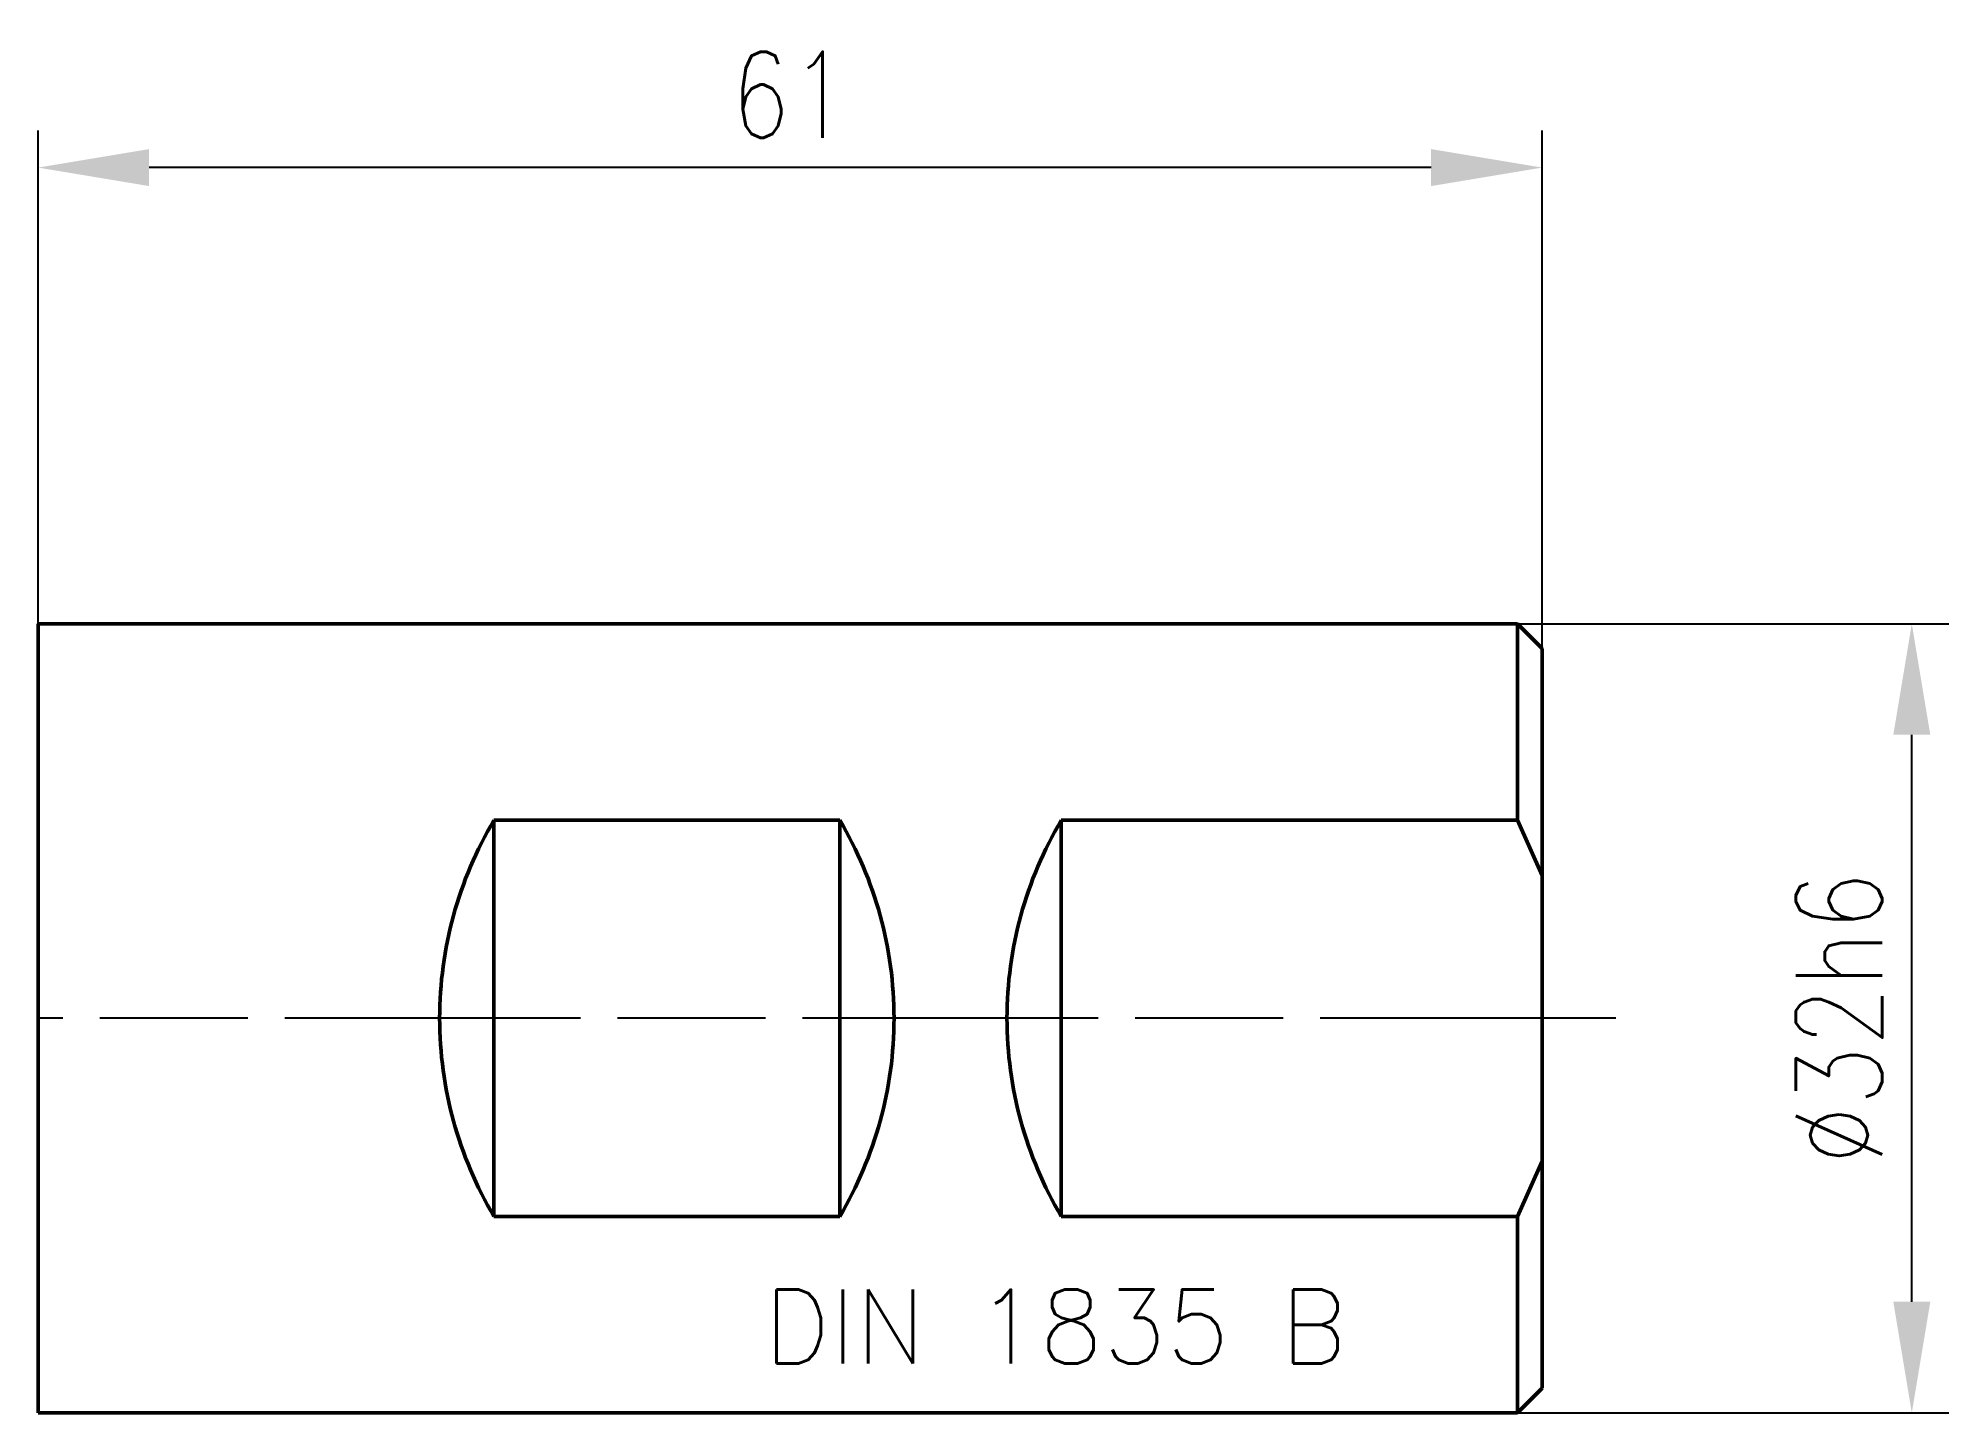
# Model space of a CAD drawing. Header units: millimetres. Extents: x 0 to 77.5, y -16 to 39.7.
import ezdxf

# ---------------------------------------------------------------- set-up
doc = ezdxf.new("R2010")
doc.units = ezdxf.units.MM
doc.header["$LTSCALE"] = 2
doc.linetypes.add('LONGDASH_DASH', pattern=[10.5, 6, -0.75, 3, -0.75])
for name, color, linetype, lineweight in [('1', 4, 'Continuous', 50), ('SK1', 4, 'Continuous', 50), ('SK2', 7, 'Continuous', 25), ('SK4', 2, 'LONGDASH_DASH', 25), ('SK6', 5, 'Continuous', 35)]:
    doc.layers.add(name, color=color, linetype=linetype, lineweight=lineweight)
doc.styles.add('SIMPLEX', font='simplex.shx', dxfattribs={"width": 0.8})
doc.dimstyles.new('WALTER_1', dxfattribs={"dimtxt": 3.5, "dimasz": 4.5, "dimexe": 1.5, "dimexo": 0, "dimgap": 1.2, "dimtad": 1, "dimdec": 3, "dimdsep": 46, "dimtxsty": 'SIMPLEX', "dimcen": 2.5, "dimazin": 2, "dimtfac": 1, "dimtdec": 3, "dimtmove": 0, "dimatfit": 0, "dimfxl": 1.25, "dimtolj": 1, "dimarcsym": 0})

# ---------------------------------------------------------------- blocks, each defined once
blk = doc.blocks.new('*D6')
at = {"layer": 'Defpoints', "color": 0, "transparency": 16777216}
for p in [(60, 16), (76, 16), (60, -16)]:
    blk.add_point(p, dxfattribs=at)
at = {"layer": 'SK2', "color": 0, "lineweight": -2, "transparency": 16777216}
for p, q in [((60, 16), (77.5, 16)), ((76, -11.5), (76, 11.5)), ((60, -16), (77.5, -16))]:
    blk.add_line(p, q, dxfattribs=at)
at = {"layer": 'SK2', "color": 0, "transparency": 16777216}
for points in [[(75.25, 11.5), (76.75, 11.5), (76, 16)], [(75.25, -11.5), (76.75, -11.5), (76, -16)]]:
    blk.add_solid(points, dxfattribs=at)
at = {"layer": 'SK2', "color": 0, "transparency": 16777216, "insert": (73.05, 0), "char_height": 3.5, "attachment_point": 5, "rotation": 90, "style": 'SIMPLEX'}
blk.add_mtext('\\A1;%%C32h6', dxfattribs=at)
blk = doc.blocks.new('*D7')
at = {"layer": 'Defpoints', "color": 0, "transparency": 16777216}
for p in [(0, 34.502), (0, 16), (61, 13.835)]:
    blk.add_point(p, dxfattribs=at)
at = {"layer": 'SK2', "color": 0, "lineweight": -2, "transparency": 16777216}
for p, q in [((0, 16), (0, 36.002)), ((61, 13.835), (61, 36.002)), ((56.5, 34.502), (4.5, 34.502))]:
    blk.add_line(p, q, dxfattribs=at)
at = {"layer": 'SK2', "color": 0, "transparency": 16777216}
for points in [[(4.5, 35.252), (4.5, 33.752), (0, 34.502)], [(56.5, 35.252), (56.5, 33.752), (61, 34.502)]]:
    blk.add_solid(points, dxfattribs=at)
at = {"layer": 'SK2', "color": 0, "transparency": 16777216, "insert": (30.5, 37.452), "char_height": 3.5, "attachment_point": 5, "style": 'SIMPLEX'}
blk.add_mtext('\\A1;61', dxfattribs=at)

msp = doc.modelspace()

# ---------------------------------------------------------------- linework, layer by layer
at = {"layer": '1'}
msp.add_line((0, 16), (0, -16), dxfattribs=at)
at = {"layer": 'SK1'}
for p, q in [((60, 16), (0, 16)), ((60, 16), (60, 8.037)), ((61, 15), (60, 16)), ((61, 15), (61, -15)), ((32.5125, 8.037), (18.4875, 8.037)), ((18.4875, 8.037), (18.4875, -8.037)), ((32.5125, -8.037), (32.5125, 8.037)), ((41.5, 8.037), (60, 8.037)), ((41.5, 8.037), (41.5, -8.037)), ((60, 8.037), (61, 5.7959)), ((60, -8.037), (61, -5.7959)), ((18.4875, -8.037), (32.5125, -8.037)), ((41.5, -8.037), (60, -8.037)), ((60, -8.037), (60, -16)), ((60, -16), (61, -15)), ((60, -16), (0, -16))]:
    msp.add_line(p, q, dxfattribs=at)
for centre, start, end in [((32.0905, -0.0124), 149.38573, 179.95504), ((18.9095, -0.0124), 0.04496, 30.61427), ((55.103, -0.0124), 149.38573, 179.95504), ((32.0905, 0.0124), 180.04496, 210.61427), ((18.9095, 0.0124), 329.38573, 359.95504), ((55.103, 0.0124), 180.04496, 210.61427)]:
    msp.add_arc(centre, 15.8061, start, end, dxfattribs=at)
at = {"layer": 'SK4'}
msp.add_line((64, 0), (0, 0), dxfattribs=at)

# ---------------------------------------------------------------- texts
at = {"layer": 'SK6', "style": 'SIMPLEX'}
msp.add_text('DIN 1835 B', height=3, dxfattribs=at).set_placement((29.4286, -14))

# ---------------------------------------------------------------- dimensions: what is measured, and where the dimension line sits
at = {"layer": 'SK2'}
dim = msp.add_linear_dim(base=(0, 34.5021), p1=(61, 13.835), p2=(0, 16), angle=180, text='61', dimstyle='WALTER_1', dxfattribs=at)
dim.commit()
dim.dimension.update_dxf_attribs({"geometry": '*D7', "text_midpoint": (30.5, 34.5021), "dimtype": 160})
dim = msp.add_linear_dim(base=(76, 16), p1=(60, -16), p2=(60, 16), angle=90, text='%%C32h6', dimstyle='WALTER_1', dxfattribs=at)
dim.commit()
dim.dimension.update_dxf_attribs({"geometry": '*D6', "text_midpoint": (73.05, 0)})

doc.saveas('drawing.dxf')
